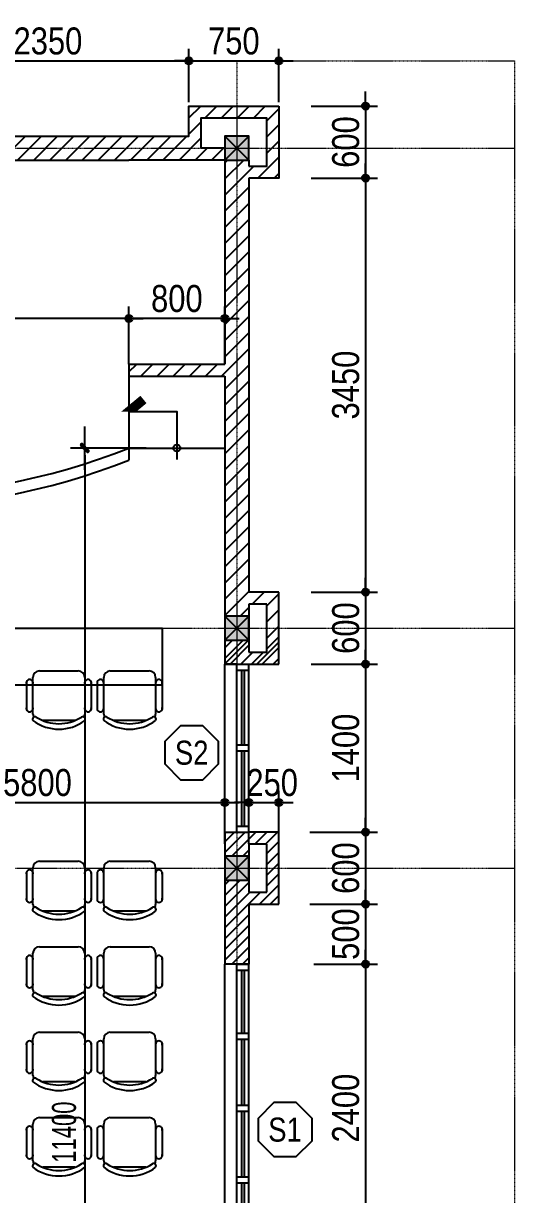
# Model space of a CAD drawing. Header units: millimetres. Extents: x 2916 to 42961, y 1553 to 20294.
# Drawn here: x 38865 to 42961, y 10535 to 20294 of the extents above; entities that cross this region are included whole.
import ezdxf
from ezdxf.enums import TextEntityAlignment as Align

# ---------------------------------------------------------------- set-up
doc = ezdxf.new("R2010")
doc.units = ezdxf.units.MM
doc.linetypes.add('ACAD_ISO10W100', pattern=[18, 12, -3, 0, -3])
for name, color, linetype in [('009', 251, 'Continuous'), ('DIM', 1, 'Continuous'), ('DOOR', 20, 'Continuous'), ('MEDIUM', 2, 'Continuous'), ('TAGS', 60, 'Continuous'), ('TUONG', 131, 'Continuous'), ('vat dung', 44, 'Continuous'), ('WALL', 4, 'Continuous')]:
    doc.layers.add(name, color=color, linetype=linetype)
doc.layers.add('NET-THAY', color=2, linetype='Continuous', lineweight=13)
doc.layers.add('TRUC', color=24, linetype='Continuous', lineweight=0)
doc.styles.add('HEL-CONDENSE', font='')
doc.styles.add('KICHTHUOC', font='', dxfattribs={"width": 0.8})
doc.styles.add('VNI-HELVE-CONDENSEN', font='')
doc.styles.get('HEL-CONDENSE').set_extended_font_data('VNI-Helve-Condense')
doc.styles.get('KICHTHUOC').set_extended_font_data('VNI-Helve-Condense')
doc.styles.get('VNI-HELVE-CONDENSEN').set_extended_font_data('VNI-Helve-Condense')
doc.dimstyles.new('1-100', dxfattribs={"dimtxt": 200, "dimasz": 60, "dimexe": 0, "dimexo": 0, "dimgap": 70, "dimtad": 1, "dimtoh": 1, "dimdec": 0, "dimzin": 9, "dimdsep": 46, "dimtxsty": 'KICHTHUOC', "dimblk": 'KTHUOC', "dimcen": 15, "dimdle": 150, "dimclrd": 256, "dimclre": 256, "dimclrt": 7, "dimadec": 0, "dimazin": 0, "dimtfac": 1, "dimtdec": 0, "dimtix": 1, "dimtmove": 2, "dimatfit": 3, "dimfxl": 1, "dimtolj": 1, "dimtzin": 1, "dimarcsym": 0})
doc.dimstyles.new('D100', dxfattribs={"dimtxt": 225, "dimasz": 1.2, "dimexe": 100, "dimexo": 0, "dimgap": 50, "dimtad": 1, "dimdec": 0, "dimzin": 13, "dimdsep": 46, "dimtxsty": 'HEL-CONDENSE', "dimblk": 'D50', "dimcen": 0, "dimclrd": 1, "dimclre": 1, "dimclrt": 7, "dimadec": 0, "dimazin": 0, "dimtfac": 1, "dimtdec": 0, "dimtmove": 0, "dimatfit": 3, "dimldrblk": 'D50', "dimfxl": 1, "dimtolj": 1, "dimtzin": 13, "dimarcsym": 0})

# ---------------------------------------------------------------- blocks, each defined once
blk = doc.blocks.new('A$C419169B2')
at = {"layer": 'vat dung'}
for p, q in [((-166.4, 1192.5), (157.6, 1192.5)), ((-275.2, 1100.2), (-275.2, 870.7)), ((-220.4, 832.5), (-220.4, 1138.5)), ((211.6, 1138.5), (211.6, 832.5)), ((265.6, 1100.2), (265.6, 870.7)), ((129.5, 778.5), (-138.4, 778.5))]:
    blk.add_line(p, q, dxfattribs=at)
for centre, radius, start, end in [((-166.4, 1138.5), 54, 90, 180), ((157.6, 1138.5), 54, 0, 90), ((-248.2, 1092.3), 28.1, 343.7398, 196.2602), ((238.6, 1092.3), 28.1, 343.7398, 196.2602), ((-248.2, 878.6), 28.1, 163.7398, 16.2602), ((238.6, 878.6), 28.1, 163.7398, 16.2602), ((-204.6, 790.3), 19.7, 57.97259, 216.69006), ((-166.4, 832.5), 54, 180, 207.58444), ((-4.4, 1105.6), 353.5, 237.57575, 302.42425), ((195.7, 790.3), 19.7, 323.30994, 122.02741), ((157.6, 832.5), 54, 332.41556, 0), ((-4.4, 1066.5), 360, 233.1301, 306.8699)]:
    blk.add_arc(centre, radius, start, end, dxfattribs=at)
blk = doc.blocks.new('A$C1CA434F2')
at = {"layer": 'DOOR'}
for p, q in [((-289.1, -309.3), (-289.1, -409.3)), ((-289.1, -309.3), (2110.9, -309.3)), ((-239.1, -309.3), (-239.1, -409.3)), ((885.9, -309.3), (885.9, -409.3)), ((935.9, -309.3), (935.9, -409.3)), ((1486.2, -309.3), (1486.2, -409.3)), ((1536.2, -309.3), (1536.2, -409.3)), ((2060.9, -309.3), (2060.9, -409.3)), ((2110.9, -309.3), (2110.9, -409.3)), ((-289.1, -409.3), (2110.9, -409.3))]:
    blk.add_line(p, q, dxfattribs=at)
at = {"layer": 'DOOR', "color": 251}
for p, q in [((285.2, -349.3), (-239.1, -349.3)), ((285.2, -369.3), (-239.1, -369.3)), ((885.9, -349.3), (335.2, -349.3)), ((885.9, -369.3), (335.2, -369.3)), ((1486.2, -349.3), (935.9, -349.3)), ((1486.2, -369.3), (935.9, -369.3)), ((2060.9, -349.3), (1536.2, -349.3)), ((2060.9, -369.3), (1536.2, -369.3))]:
    blk.add_line(p, q, dxfattribs=at)
at = {"layer": 'DOOR', "linetype": 'ByBlock', "lineweight": -2}
for p, q in [((285.2, -409.3), (285.2, -309.3)), ((335.2, -409.3), (335.2, -309.3))]:
    blk.add_line(p, q, dxfattribs=at)
blk = doc.blocks.new('A$C225A2996')
at = {"layer": 'WALL'}
blk.add_hatch(color=4, dxfattribs=at).paths.add_polyline_path([(531.4, 81.6), (731.4, 81.6), (731.4, 281.6), (531.4, 281.6)])
at = {"layer": 'WALL', "color": 4}
for p, q in [((531.4, 281.6), (731.4, 81.6)), ((531.4, 81.6), (731.4, 281.6))]:
    blk.add_line(p, q, dxfattribs=at)
blk.add_lwpolyline([(531.4, 81.6), (731.4, 81.6), (731.4, 281.6), (531.4, 281.6)], close=True, dxfattribs=at)
blk = doc.blocks.new('KH-CUADI')
at = {"layer": 'TAGS'}
blk.add_lwpolyline([(-124, 300), (-300, 124), (-300, -124), (-124, -300), (124, -300), (300, -124), (300, 124), (124, 300)], close=True, dxfattribs=at)
at = {"layer": 'TAGS', "style": 'VNI-HELVE-CONDENSEN'}
blk.add_attdef('D', text='', height=300, dxfattribs=at).set_placement((0, 0), align=Align.MIDDLE)
blk = doc.blocks.new('D50')
at = {"layer": 'DIM'}
blk.add_hatch(color=256, dxfattribs=at).paths.add_polyline_path([(25, 0, 1), (-25, 0, 1)])
blk.add_line((25, 0), (100, 0), dxfattribs=at)
blk.add_circle((0, 0), 25, dxfattribs=at)
blk = doc.blocks.new('*D222')
at = {"layer": 'DEFPOINTS', "color": 0, "transparency": 16777216}
for p in [(41265.5, 19605.5), (41265.5, 19005.5), (41718.1, 19005.5)]:
    blk.add_point(p, dxfattribs=at)
at = {"layer": 'DIM', "color": 1, "lineweight": -2, "transparency": 16777216}
for p, q in [((41265.5, 19605.5), (41818.1, 19605.5)), ((41718.1, 19604.3), (41718.1, 19006.7)), ((41265.5, 19005.5), (41818.1, 19005.5))]:
    blk.add_line(p, q, dxfattribs=at)
at = {"layer": 'DIM', "color": 1, "lineweight": -2, "transparency": 16777216, "xscale": 1.199999999999999, "yscale": 1.199999999999999, "zscale": 1.199999999999999}
for p, rotation in [((41718.1, 19605.5), 90), ((41718.1, 19005.5), 270)]:
    blk.add_blockref('D50', p, dxfattribs=dict(at, rotation=rotation))
at = {"layer": 'DIM', "color": 7, "transparency": 16777216, "insert": (41553.2, 19305.5), "char_height": 225, "attachment_point": 5, "rotation": 90, "style": 'HEL-CONDENSE'}
blk.add_mtext('\\A1;600', dxfattribs=at)
blk = doc.blocks.new('*D223')
at = {"layer": 'DEFPOINTS', "color": 0, "transparency": 16777216}
for p in [(41265.5, 19005.5), (41265.5, 15555.5), (41718.1, 15555.5)]:
    blk.add_point(p, dxfattribs=at)
at = {"layer": 'DIM', "color": 1, "lineweight": -2, "transparency": 16777216}
for p, q in [((41265.5, 19005.5), (41818.1, 19005.5)), ((41718.1, 19004.3), (41718.1, 15556.7)), ((41265.5, 15555.5), (41818.1, 15555.5))]:
    blk.add_line(p, q, dxfattribs=at)
at = {"layer": 'DIM', "color": 1, "lineweight": -2, "transparency": 16777216, "xscale": 1.199999999999999, "yscale": 1.199999999999999, "zscale": 1.199999999999999}
for p, rotation in [((41718.1, 19005.5), 90), ((41718.1, 15555.5), 270)]:
    blk.add_blockref('D50', p, dxfattribs=dict(at, rotation=rotation))
at = {"layer": 'DIM', "color": 7, "transparency": 16777216, "insert": (41553.2, 17280.5), "char_height": 225, "attachment_point": 5, "rotation": 90, "style": 'HEL-CONDENSE'}
blk.add_mtext('\\A1;3450', dxfattribs=at)
blk = doc.blocks.new('*D224')
at = {"layer": 'DEFPOINTS', "color": 0, "transparency": 16777216}
for p in [(41265.5, 15555.5), (41265.5, 14955.5), (41718.1, 14955.5)]:
    blk.add_point(p, dxfattribs=at)
at = {"layer": 'DIM', "color": 1, "lineweight": -2, "transparency": 16777216}
for p, q in [((41265.5, 15555.5), (41818.1, 15555.5)), ((41718.1, 15554.3), (41718.1, 14956.7)), ((41265.5, 14955.5), (41818.1, 14955.5))]:
    blk.add_line(p, q, dxfattribs=at)
at = {"layer": 'DIM', "color": 1, "lineweight": -2, "transparency": 16777216, "xscale": 1.199999999999999, "yscale": 1.199999999999999, "zscale": 1.199999999999999}
for p, rotation in [((41718.1, 15555.5), 90), ((41718.1, 14955.5), 270)]:
    blk.add_blockref('D50', p, dxfattribs=dict(at, rotation=rotation))
at = {"layer": 'DIM', "color": 7, "transparency": 16777216, "insert": (41553.2, 15255.5), "char_height": 225, "attachment_point": 5, "rotation": 90, "style": 'HEL-CONDENSE'}
blk.add_mtext('\\A1;600', dxfattribs=at)
blk = doc.blocks.new('*D225')
at = {"layer": 'DEFPOINTS', "color": 0, "transparency": 16777216}
for p in [(41265.5, 14955.5), (41253.3, 13555.5), (41718.1, 13555.5)]:
    blk.add_point(p, dxfattribs=at)
at = {"layer": 'DIM', "color": 1, "lineweight": -2, "transparency": 16777216}
for p, q in [((41265.5, 14955.5), (41818.1, 14955.5)), ((41718.1, 14954.3), (41718.1, 13556.7)), ((41253.3, 13555.5), (41818.1, 13555.5))]:
    blk.add_line(p, q, dxfattribs=at)
at = {"layer": 'DIM', "color": 1, "lineweight": -2, "transparency": 16777216, "xscale": 1.199999999999999, "yscale": 1.199999999999999, "zscale": 1.199999999999999}
for p, rotation in [((41718.1, 14955.5), 90), ((41718.1, 13555.5), 270)]:
    blk.add_blockref('D50', p, dxfattribs=dict(at, rotation=rotation))
at = {"layer": 'DIM', "color": 7, "transparency": 16777216, "insert": (41553.2, 14255.5), "char_height": 225, "attachment_point": 5, "rotation": 90, "style": 'HEL-CONDENSE'}
blk.add_mtext('\\A1;1400', dxfattribs=at)
blk = doc.blocks.new('*D226')
at = {"layer": 'DEFPOINTS', "color": 0, "transparency": 16777216}
for p in [(41253.3, 13555.5), (41253.3, 12955.5), (41718.1, 12955.5)]:
    blk.add_point(p, dxfattribs=at)
at = {"layer": 'DIM', "color": 1, "lineweight": -2, "transparency": 16777216}
for p, q in [((41253.3, 13555.5), (41818.1, 13555.5)), ((41718.1, 13554.3), (41718.1, 12956.7)), ((41253.3, 12955.5), (41818.1, 12955.5))]:
    blk.add_line(p, q, dxfattribs=at)
at = {"layer": 'DIM', "color": 1, "lineweight": -2, "transparency": 16777216, "xscale": 1.199999999999999, "yscale": 1.199999999999999, "zscale": 1.199999999999999}
for p, rotation in [((41718.1, 13555.5), 90), ((41718.1, 12955.5), 270)]:
    blk.add_blockref('D50', p, dxfattribs=dict(at, rotation=rotation))
at = {"layer": 'DIM', "color": 7, "transparency": 16777216, "insert": (41553.2, 13255.5), "char_height": 225, "attachment_point": 5, "rotation": 90, "style": 'HEL-CONDENSE'}
blk.add_mtext('\\A1;600', dxfattribs=at)
blk = doc.blocks.new('*D227')
at = {"layer": 'DEFPOINTS', "color": 0, "transparency": 16777216}
for p in [(41253.3, 12955.5), (41286.9, 12455.5), (41718.1, 12455.5)]:
    blk.add_point(p, dxfattribs=at)
at = {"layer": 'DIM', "color": 1, "lineweight": -2, "transparency": 16777216}
for p, q in [((41253.3, 12955.5), (41818.1, 12955.5)), ((41718.1, 12954.3), (41718.1, 12456.7)), ((41286.9, 12455.5), (41818.1, 12455.5))]:
    blk.add_line(p, q, dxfattribs=at)
at = {"layer": 'DIM', "color": 1, "lineweight": -2, "transparency": 16777216, "xscale": 1.199999999999999, "yscale": 1.199999999999999, "zscale": 1.199999999999999}
for p, rotation in [((41718.1, 12955.5), 90), ((41718.1, 12455.5), 270)]:
    blk.add_blockref('D50', p, dxfattribs=dict(at, rotation=rotation))
at = {"layer": 'DIM', "color": 7, "transparency": 16777216, "insert": (41553.2, 12705.5), "char_height": 225, "attachment_point": 5, "rotation": 90, "style": 'HEL-CONDENSE'}
blk.add_mtext('\\A1;500', dxfattribs=at)
blk = doc.blocks.new('*D228')
at = {"layer": 'DEFPOINTS', "color": 0, "transparency": 16777216}
for p in [(41286.9, 12455.5), (41286.9, 10055.5), (41718.1, 10055.5)]:
    blk.add_point(p, dxfattribs=at)
at = {"layer": 'DIM', "color": 1, "lineweight": -2, "transparency": 16777216}
for p, q in [((41286.9, 12455.5), (41818.1, 12455.5)), ((41718.1, 12454.3), (41718.1, 10056.7)), ((41286.9, 10055.5), (41818.1, 10055.5))]:
    blk.add_line(p, q, dxfattribs=at)
at = {"layer": 'DIM', "color": 1, "lineweight": -2, "transparency": 16777216, "xscale": 1.199999999999999, "yscale": 1.199999999999999, "zscale": 1.199999999999999}
for p, rotation in [((41718.1, 12455.5), 90), ((41718.1, 10055.5), 270)]:
    blk.add_blockref('D50', p, dxfattribs=dict(at, rotation=rotation))
at = {"layer": 'DIM', "color": 7, "transparency": 16777216, "insert": (41553.2, 11255.5), "char_height": 225, "attachment_point": 5, "rotation": 90, "style": 'HEL-CONDENSE'}
blk.add_mtext('\\A1;2400', dxfattribs=at)
blk = doc.blocks.new('*D325')
at = {"layer": 'DEFPOINTS', "color": 0, "transparency": 16777216}
for p in [(40544.4, 13802.2), (34744.4, 13485.1), (40544.4, 13456.6)]:
    blk.add_point(p, dxfattribs=at)
at = {"layer": 'DIM', "color": 1, "lineweight": -2, "transparency": 16777216}
for p, q in [((34744.4, 13485.1), (34744.4, 13902.2)), ((40544.4, 13456.6), (40544.4, 13902.2)), ((34745.6, 13802.2), (40543.2, 13802.2))]:
    blk.add_line(p, q, dxfattribs=at)
at = {"layer": 'DIM', "color": 1, "lineweight": -2, "transparency": 16777216, "xscale": 1.199999999999999, "yscale": 1.199999999999999, "zscale": 1.199999999999999, "rotation": 180}
blk.add_blockref('D50', (34744.4, 13802.2), dxfattribs=at)
at = {"layer": 'DIM', "color": 1, "lineweight": -2, "transparency": 16777216, "xscale": 1.199999999999999, "yscale": 1.199999999999999, "zscale": 1.199999999999999}
blk.add_blockref('D50', (40544.4, 13802.2), dxfattribs=at)
at = {"layer": 'DIM', "color": 7, "transparency": 16777216, "insert": (38981.9, 13967.1), "char_height": 225, "attachment_point": 5, "style": 'HEL-CONDENSE'}
blk.add_mtext('\\A1;5800', dxfattribs=at)
blk = doc.blocks.new('*D326')
at = {"layer": 'DEFPOINTS', "color": 0, "transparency": 16777216}
for p in [(40994.4, 13802.2), (40744.4, 13456.6), (40994.4, 13456.6)]:
    blk.add_point(p, dxfattribs=at)
at = {"layer": 'DIM', "color": 1, "lineweight": -2, "transparency": 16777216}
for p, q in [((40744.4, 13456.6), (40744.4, 13902.2)), ((40994.4, 13456.6), (40994.4, 13902.2)), ((40745.6, 13802.2), (40993.2, 13802.2))]:
    blk.add_line(p, q, dxfattribs=at)
at = {"layer": 'DIM', "color": 1, "lineweight": -2, "transparency": 16777216, "xscale": 1.199999999999999, "yscale": 1.199999999999999, "zscale": 1.199999999999999, "rotation": 180}
blk.add_blockref('D50', (40744.4, 13802.2), dxfattribs=at)
at = {"layer": 'DIM', "color": 1, "lineweight": -2, "transparency": 16777216, "xscale": 1.199999999999999, "yscale": 1.199999999999999, "zscale": 1.199999999999999}
blk.add_blockref('D50', (40994.4, 13802.2), dxfattribs=at)
at = {"layer": 'DIM', "color": 7, "transparency": 16777216, "insert": (40939.1, 13967.1), "char_height": 225, "attachment_point": 5, "style": 'HEL-CONDENSE'}
blk.add_mtext('\\A1;250', dxfattribs=at)
blk = doc.blocks.new('*D250')
at = {"layer": 'DEFPOINTS', "color": 0, "transparency": 16777216}
for p in [(40244.4, 19981.3), (37894.4, 19622.8), (40244.4, 19637.2)]:
    blk.add_point(p, dxfattribs=at)
at = {"layer": 'DIM', "color": 1, "lineweight": -2, "transparency": 16777216}
for p, q in [((37894.4, 19622.8), (37894.4, 20081.3)), ((40244.4, 19637.2), (40244.4, 20081.3)), ((37895.6, 19981.3), (40243.2, 19981.3))]:
    blk.add_line(p, q, dxfattribs=at)
at = {"layer": 'DIM', "color": 1, "lineweight": -2, "transparency": 16777216, "xscale": 1.199999999999999, "yscale": 1.199999999999999, "zscale": 1.199999999999999, "rotation": 180}
blk.add_blockref('D50', (37894.4, 19981.3), dxfattribs=at)
at = {"layer": 'DIM', "color": 1, "lineweight": -2, "transparency": 16777216, "xscale": 1.199999999999999, "yscale": 1.199999999999999, "zscale": 1.199999999999999}
blk.add_blockref('D50', (40244.4, 19981.3), dxfattribs=at)
at = {"layer": 'DIM', "color": 7, "transparency": 16777216, "insert": (39069.4, 20146.2), "char_height": 225, "attachment_point": 5, "style": 'HEL-CONDENSE'}
blk.add_mtext('\\A1;2350', dxfattribs=at)
blk = doc.blocks.new('*D251')
at = {"layer": 'DEFPOINTS', "color": 0, "transparency": 16777216}
for p in [(40994.4, 19981.3), (40244.4, 19637.2), (40994.4, 19637.2)]:
    blk.add_point(p, dxfattribs=at)
at = {"layer": 'DIM', "color": 1, "lineweight": -2, "transparency": 16777216}
for p, q in [((40244.4, 19637.2), (40244.4, 20081.3)), ((40994.4, 19637.2), (40994.4, 20081.3)), ((40245.6, 19981.3), (40993.2, 19981.3))]:
    blk.add_line(p, q, dxfattribs=at)
at = {"layer": 'DIM', "color": 1, "lineweight": -2, "transparency": 16777216, "xscale": 1.199999999999999, "yscale": 1.199999999999999, "zscale": 1.199999999999999, "rotation": 180}
blk.add_blockref('D50', (40244.4, 19981.3), dxfattribs=at)
at = {"layer": 'DIM', "color": 1, "lineweight": -2, "transparency": 16777216, "xscale": 1.199999999999999, "yscale": 1.199999999999999, "zscale": 1.199999999999999}
blk.add_blockref('D50', (40994.4, 19981.3), dxfattribs=at)
at = {"layer": 'DIM', "color": 7, "transparency": 16777216, "insert": (40619.4, 20146.2), "char_height": 225, "attachment_point": 5, "style": 'HEL-CONDENSE'}
blk.add_mtext('\\A1;750', dxfattribs=at)
blk = doc.blocks.new('*D264')
at = {"layer": 'DEFPOINTS', "color": 0, "transparency": 16777216}
for p in [(39744.4, 17835.3), (39744.4, 17455.5), (40544.4, 17455.5)]:
    blk.add_point(p, dxfattribs=at)
at = {"layer": 'DIM', "color": 1, "lineweight": -2, "transparency": 16777216}
for p, q in [((39744.4, 17455.5), (39744.4, 17935.3)), ((40544.4, 17455.5), (40544.4, 17935.3)), ((40543.2, 17835.3), (39745.6, 17835.3))]:
    blk.add_line(p, q, dxfattribs=at)
at = {"layer": 'DIM', "color": 1, "lineweight": -2, "transparency": 16777216, "xscale": 1.199999999999999, "yscale": 1.199999999999999, "zscale": 1.199999999999999, "rotation": 180}
blk.add_blockref('D50', (39744.4, 17835.3), dxfattribs=at)
at = {"layer": 'DIM', "color": 1, "lineweight": -2, "transparency": 16777216, "xscale": 1.199999999999999, "yscale": 1.199999999999999, "zscale": 1.199999999999999}
blk.add_blockref('D50', (40544.4, 17835.3), dxfattribs=at)
at = {"layer": 'DIM', "color": 7, "transparency": 16777216, "insert": (40144.4, 18000.2), "char_height": 225, "attachment_point": 5, "style": 'HEL-CONDENSE'}
blk.add_mtext('\\A1;800', dxfattribs=at)
blk = doc.blocks.new('*D265')
at = {"layer": 'DEFPOINTS', "color": 0, "transparency": 16777216}
for p in [(35544.4, 17835.3), (35544.4, 17455.5), (39744.4, 17455.5)]:
    blk.add_point(p, dxfattribs=at)
at = {"layer": 'DIM', "color": 1, "lineweight": -2, "transparency": 16777216}
for p, q in [((35544.4, 17455.5), (35544.4, 17935.3)), ((39744.4, 17455.5), (39744.4, 17935.3)), ((39743.2, 17835.3), (35545.6, 17835.3))]:
    blk.add_line(p, q, dxfattribs=at)
at = {"layer": 'DIM', "color": 1, "lineweight": -2, "transparency": 16777216, "xscale": 1.199999999999999, "yscale": 1.199999999999999, "zscale": 1.199999999999999, "rotation": 180}
blk.add_blockref('D50', (35544.4, 17835.3), dxfattribs=at)
at = {"layer": 'DIM', "color": 1, "lineweight": -2, "transparency": 16777216, "xscale": 1.199999999999999, "yscale": 1.199999999999999, "zscale": 1.199999999999999}
blk.add_blockref('D50', (39744.4, 17835.3), dxfattribs=at)
at = {"layer": 'DIM', "color": 7, "transparency": 16777216, "insert": (37644.4, 18000.2), "char_height": 225, "attachment_point": 5, "style": 'HEL-CONDENSE'}
blk.add_mtext('\\A1;4200', dxfattribs=at)
blk = doc.blocks.new('KTHUOC')
at = {"ltscale": 50}
h = blk.add_hatch(color=256, dxfattribs=at)
edge = h.paths.add_edge_path()
edge.add_line((0.28, 0.53), (-0.53, -0.28))
edge.add_arc((-0.41, -0.41), 0.175, 135, 225)
edge.add_arc((-0.41, -0.41), 0.175, 225, 315)
edge.add_line((-0.28, -0.53), (0.53, 0.28))
edge.add_arc((0.41, 0.41), 0.175, 315, 405)
edge.add_arc((0.41, 0.41), 0.175, 45, 135)
for p, q in [((0, -2), (0, 2)), ((-3, 0), (3, 0))]:
    blk.add_line(p, q)
blk.add_lwpolyline([(0.28, 0.53), (-0.53, -0.28, 0.414214), (-0.53, -0.53), (-0.53, -0.53, 0.414214), (-0.28, -0.53), (0.53, 0.28, 0.414214), (0.53, 0.53), (0.53, 0.53, 0.414214)], format="xyb", close=True)
blk = doc.blocks.new('*D275')
at = {"layer": '009', "lineweight": -2, "transparency": 16777216}
for p, q in [((39887.7, 16755.5), (39376.5, 16755.5)), ((39376.5, 16695.5), (39376.5, 5415.5)), ((39887.7, 5355.5), (39376.5, 5355.5))]:
    blk.add_line(p, q, dxfattribs=at)
at = {"layer": 'DEFPOINTS', "color": 0, "transparency": 16777216}
for p in [(39887.7, 16755.5), (39376.5, 5355.5), (39887.7, 5355.5)]:
    blk.add_point(p, dxfattribs=at)
at = {"layer": '009', "lineweight": -2, "transparency": 16777216, "xscale": 60, "yscale": 60, "zscale": 60}
for p, rotation in [((39376.5, 16755.5), 90), ((39376.5, 5355.5), 270)]:
    blk.add_blockref('KTHUOC', p, dxfattribs=dict(at, rotation=rotation))
at = {"layer": '009', "color": 7, "transparency": 16777216, "insert": (39204.4, 11055.5), "char_height": 200, "attachment_point": 5, "rotation": 90, "style": 'KICHTHUOC'}
blk.add_mtext('\\A1;11400', dxfattribs=at)

msp = doc.modelspace()

# ---------------------------------------------------------------- hatches: boundary and pattern name
at = {"layer": '009'}
h = msp.add_hatch(dxfattribs=at)
h.set_pattern_fill('ANSI31', color=256, scale=30, style=0)
h.set_pattern_definition([(45, (-1295360.8, -325890.68), (-67.351921, 67.351921), [])])
h.paths.add_polyline_path([(40344.4, 19505.5), (40894.4, 19505.5), (40894.4, 19105.5), (40744.4, 19105.5), (40744.4, 19155.5), (40544.4, 19155.5), (40544.4, 17455.5), (39744.4, 17455.5), (39744.4, 17355.5), (40544.4, 17355.5), (40544.4, 15355.5), (40744.4, 15355.5), (40744.4, 15455.5), (40894.4, 15455.5), (40894.4, 15055.5), (40744.4, 15055.5), (40744.4, 15155.5), (40544.4, 15155.5), (40544.4, 14955.5), (40644.4, 14955.5), (40744.4, 14955.5), (40994.4, 14955.5), (40994.4, 15555.5), (40744.4, 15555.5), (40744.4, 19005.5), (40994.4, 19005.5), (40994.4, 19605.5), (40444.4, 19605.5), (40244.4, 19605.5), (40244.4, 19355.5), (39744.4, 19355.5), (37894.4, 19355.5), (37894.4, 19555.5), (37294.4, 19555.5), (37294.4, 19355.5), (35344.4, 19355.5), (34944.4, 19355.5), (34944.4, 19555.5), (34344.4, 19555.5), (34344.4, 19355.5), (33844.4, 19355.5), (33844.4, 19155.5), (34544.4, 19155.5), (34544.4, 19355.5), (34444.4, 19355.5), (34444.4, 19455.5), (34844.4, 19455.5), (34844.4, 19355.5), (34744.4, 19355.5), (34744.4, 19155.5), (35344.4, 19155.5), (39744.4, 19155.5), (40544.4, 19155.5), (40544.4, 19255.5), (40344.4, 19255.5)])
h.paths.add_polyline_path([(37394.4, 19355.5), (37394.4, 19455.5), (37794.4, 19455.5), (37794.4, 19355.5)], flags=16)
h.paths.add_polyline_path([(34744.4, 17355.5), (35544.4, 17355.5), (35544.4, 17455.5), (34744.4, 17455.5), (34744.4, 19155.5), (34644.4, 19155.5), (34644.4, 19055.5), (34644.4, 15355.5), (34744.4, 15355.5)], flags=16)
h.paths.add_polyline_path([(31744.4, 13155.5), (31644.4, 13155.5), (31644.4, 9355.5), (31744.4, 9355.5)])
h.paths.add_polyline_path([(34744.4, 9155.5), (34544.4, 9155.5), (34544.4, 8455.5), (34744.4, 8455.5)])
h.paths.add_polyline_path([(34544.4, 9355.5), (33844.4, 9355.5), (33844.4, 9155.5), (34544.4, 9155.5)])
h.paths.add_polyline_path([(32444.4, 9355.5), (31744.4, 9355.5), (31744.4, 9155.5), (31844.4, 9155.5), (31844.4, 9055.5), (31444.4, 9055.5), (31444.4, 9155.5), (31544.4, 9155.5), (31544.4, 9355.5), (30844.4, 9355.5), (30844.4, 9155.5), (31344.4, 9155.5), (31344.4, 8955.5), (31944.4, 8955.5), (31944.4, 9155.5), (32444.4, 9155.5)])
h.paths.add_polyline_path([(30850.4, 8985.6), (30850.4, 9525.3), (31192.7, 9525.3), (31192.7, 8985.6)], flags=9)
h.paths.add_polyline_path([(34644.4, 10648.9), (34744.4, 10648.9), (34744.4, 13155.5), (34644.4, 13155.5)])
h.paths.add_polyline_path([(34744.4, 9448.9), (34644.4, 9448.9), (34644.4, 9355.5), (34744.4, 9355.5)])
h = msp.add_hatch(dxfattribs=at)
h.set_pattern_fill('ANSI31', color=256, scale=20, style=0)
h.set_pattern_definition([(45, (-1295360.804, -325890.68), (-44.9012806, 44.9012806), [])])
h.paths.add_polyline_path([(40644.4, 13155.5), (40544.4, 13155.5), (40544.4, 12455.5), (40644.4, 12455.5)])
h.paths.add_polyline_path([(40744.4, 12955.5), (40994.4, 12955.5), (40994.4, 13255.5), (40894.4, 13255.5), (40894.4, 13055.5), (40744.4, 13055.5), (40744.4, 13155.5), (40644.4, 13155.5), (40644.4, 12455.5), (40744.4, 12455.5)])
h.paths.add_polyline_path([(40994.4, 13555.5), (40744.4, 13555.5), (40644.4, 13555.5), (40644.4, 13355.5), (40744.4, 13355.5), (40744.4, 13455.5), (40894.4, 13455.5), (40894.4, 13255.5), (40994.4, 13255.5)])
h.paths.add_polyline_path([(40644.4, 13555.5), (40544.4, 13555.5), (40544.4, 13355.5), (40644.4, 13355.5)])
h.paths.add_polyline_path([(40644.4, 15155.5), (40544.4, 15155.5), (40544.4, 14955.5), (40644.4, 14955.5)])
h.paths.add_polyline_path([(40994.4, 15255.5), (40894.4, 15255.5), (40894.4, 15055.5), (40744.4, 15055.5), (40744.4, 15155.5), (40644.4, 15155.5), (40644.4, 14955.5), (40744.4, 14955.5), (40994.4, 14955.5)])
h.paths.add_polyline_path([(41382, 16933.5), (41382, 17627.4), (41724.3, 17627.4), (41724.3, 16933.5)], flags=9)
h.paths.add_polyline_path([(41382, 14985.6), (41382, 15525.3), (41724.3, 15525.3), (41724.3, 14985.6)], flags=9)

# ---------------------------------------------------------------- linework, layer by layer
msp.add_lwpolyline([(40544.4, 13555.5), (40644.4, 13555.5), (40644.4, 14955.5), (40544.4, 14955.5)], dxfattribs=at)
at = {"layer": 'DIM'}
msp.add_lwpolyline([(40144.4, 17060, 0, 0, 0), (39744.4, 17060, 80, 80, 0), (39865.9, 17160.1, 0, 0, 0)], format="xyseb", dxfattribs=at)
msp.add_lwpolyline([(39744.4, 17060), (40144.4, 17060), (40144.4, 16659.7)], dxfattribs=at)
msp.add_circle((40144.4, 16755.5), 29, dxfattribs=at)
at = {"layer": 'DOOR'}
for p, q in [((40644.4, 14955.5), (40744.4, 14955.5)), ((40644.4, 13555.5), (40644.4, 14955.5)), ((40744.4, 13555.5), (40744.4, 14955.5)), ((40644.4, 14905.5), (40744.4, 14905.5)), ((40644.4, 13605.5), (40744.4, 13605.5)), ((40644.4, 13555.5), (40744.4, 13555.5))]:
    msp.add_line(p, q, dxfattribs=at)
at = {"layer": 'DOOR', "color": 251}
for p, q in [((40684.4, 14905.5), (40684.4, 14280.5)), ((40704.4, 14905.5), (40704.4, 14280.5)), ((40684.4, 14230.5), (40684.4, 13605.5)), ((40704.4, 14230.5), (40704.4, 13605.5))]:
    msp.add_line(p, q, dxfattribs=at)
at = {"layer": 'DOOR', "linetype": 'ByBlock', "lineweight": -2}
for p, q in [((40744.4, 14280.5), (40644.4, 14280.5)), ((40744.4, 14230.5), (40644.4, 14230.5))]:
    msp.add_line(p, q, dxfattribs=at)
at = {"layer": 'MEDIUM'}
for p, q in [((40544.4, 13555.5), (40544.4, 14955.5)), ((40544.4, 10055.5), (40544.4, 12455.5))]:
    msp.add_line(p, q, dxfattribs=at)
at = {"layer": 'NET-THAY', "linetype": 'ByBlock', "lineweight": -2}
for p, q in [((39744.4, 17355.5), (39744.4, 16655.5)), ((39744.4, 16755.5), (40544.4, 16755.5))]:
    msp.add_line(p, q, dxfattribs=at)
for centre, radius, start, end in [((37644.4, 22071.8), 5716.1, 248.44554, 291.55446), ((37644.4, 21971.3), 5715.6, 248.44371, 291.55629)]:
    msp.add_arc(centre, radius, start, end, dxfattribs=at)
at = {"layer": 'TRUC', "linetype": 'ACAD_ISO10W100', "ltscale": 0.2}
msp.add_lwpolyline([(5190.4, 19981.3), (42960.7, 19981.3), (42960.7, 3555.5), (5190.4, 3555.5)], close=True, dxfattribs=at)
for points in [[(40644.4, 19981.3), (40644.4, 3555.5)], [(5190.4, 19255.5), (42960.7, 19255.5)], [(5190.4, 15255.5), (42960.7, 15255.5)], [(5190.4, 13255.5), (42960.7, 13255.5)]]:
    msp.add_lwpolyline(points, dxfattribs=at)
at = {"layer": 'TUONG'}
for p, q in [((40444.4, 19605.5), (40994.4, 19605.5)), ((40744.4, 19005.5), (40744.4, 15555.5)), ((40544.4, 15555.5), (40544.4, 14955.5)), ((40994.4, 15555.5), (40744.4, 15555.5)), ((40994.4, 14955.5), (40994.4, 15555.5)), ((40744.4, 15455.5), (40744.4, 15055.5)), ((40894.4, 15455.5), (40744.4, 15455.5)), ((40894.4, 15055.5), (40894.4, 15455.5)), ((40744.4, 15055.5), (40894.4, 15055.5)), ((40744.4, 14955.5), (40744.4, 14955.5)), ((40744.4, 14955.5), (40994.4, 14955.5)), ((40994.4, 13555.5), (40744.4, 13555.5)), ((40994.4, 12955.5), (40994.4, 13555.5)), ((40894.4, 13455.5), (40744.4, 13455.5)), ((40894.4, 13055.5), (40894.4, 13455.5)), ((40744.4, 13055.5), (40894.4, 13055.5)), ((40744.4, 12955.5), (40994.4, 12955.5)), ((40744.4, 12455.5), (40544.4, 12455.5))]:
    msp.add_line(p, q, dxfattribs=at)
at = {"layer": 'TUONG', "linetype": 'Continuous'}
msp.add_line((40744.4, 19155.5), (40744.4, 19105.5), dxfattribs=at)
at = {"layer": 'TUONG', "color": 4}
for p, q in [((39744.4, 17455.5), (40544.4, 17455.5)), ((39744.4, 17455.5), (39744.4, 17355.5)), ((39744.4, 17355.5), (40544.4, 17355.5))]:
    msp.add_line(p, q, dxfattribs=at)
at = {"layer": 'TUONG'}
for points in [[(39744.4, 19355.5), (40244.4, 19355.5), (40244.4, 19605.5), (40444.4, 19605.5)], [(37894.4, 19355.5), (39744.4, 19355.5)], [(35344.4, 19155.5), (39744.4, 19155.5)], [(40544.4, 19155.5), (40544.4, 17455.5)], [(40544.4, 17355.5), (40544.4, 14955.5)], [(40544.4, 13555.5), (40544.4, 12455.5)], [(40744.4, 13555.5), (40744.4, 13555.5)], [(40744.4, 13455.5), (40744.4, 13055.5)], [(40744.4, 12955.5), (40744.4, 12455.5)]]:
    msp.add_lwpolyline(points, dxfattribs=at)
at = {"layer": 'TUONG', "color": 4}
for points in [[(40994.4, 19605.5), (40994.4, 19005.5), (40744.4, 19005.5)], [(40744.4, 19105.5), (40894.4, 19105.5), (40894.4, 19505.5), (40344.4, 19505.5), (40344.4, 19255.5)], [(40544.4, 19255.5), (40344.4, 19255.5)], [(40544.4, 19155.5), (39744.4, 19155.5)]]:
    msp.add_lwpolyline(points, dxfattribs=at)
at = {"layer": 'vat dung', "color": 4}
for p, q in [((40544.4, 14955.5), (40744.4, 14955.5)), ((40544.4, 13555.5), (40744.4, 13555.5))]:
    msp.add_line(p, q, dxfattribs=at)
at = {"layer": 'vat dung'}
msp.add_lwpolyline([(35371.3, 15255.5), (40021.3, 15255.5), (40021.3, 14781.1), (35371.3, 14781.1)], close=True, dxfattribs=at)

# ---------------------------------------------------------------- block references
at = {"layer": 'DOOR', "rotation": 90}
msp.add_blockref('A$C1CA434F2', (40335.1, 10344.6), dxfattribs=at)
at = {"layer": 'TAGS', "linetype": 'Continuous'}
ref = msp.add_blockref('KH-CUADI', (40268, 14217.3), dxfattribs=dict(at, xscale=0.75, yscale=0.75, zscale=0.75, rotation=180))
ref.add_attrib('D', 'S2', dxfattribs={"color": 7, "height": 200, "style": 'VNI-HELVE-CONDENSEN'}).set_placement((40268, 14217.3), align=Align.MIDDLE)
ref = msp.add_blockref('KH-CUADI', (41046.4, 11076.6), dxfattribs=dict(at, xscale=0.75, yscale=0.75, zscale=0.75, rotation=180))
ref.add_attrib('D', 'S1', dxfattribs={"color": 7, "height": 200, "style": 'VNI-HELVE-CONDENSEN'}).set_placement((41046.4, 11076.6), align=Align.MIDDLE)
at = {"layer": 'TUONG', "color": 4}
for p in [(40013, 19073.9), (40013, 15073.9), (40013, 13073.9)]:
    msp.add_blockref('A$C225A2996', p, dxfattribs=at)
at = {"layer": 'vat dung', "linetype": 'ByBlock', "lineweight": -2}
for p in [(39165, 13706.6), (39755.7, 13706.6), (39165, 12119.5), (39755.7, 12119.5), (39165, 11407.6), (39755.7, 11407.6), (39165, 10695.7), (39755.7, 10695.7), (39165, 9983.8), (39755.7, 9983.8)]:
    msp.add_blockref('A$C419169B2', p, dxfattribs=at)

# ---------------------------------------------------------------- dimensions: what is measured, and where the dimension line sits
at = {"layer": '009'}
dim = msp.add_linear_dim(base=(39376.5, 5355.5), p1=(39887.7, 16755.5), p2=(39887.7, 5355.5), angle=90, dimstyle='1-100', dxfattribs=at)
dim.commit()
dim.dimension.update_dxf_attribs({"geometry": '*D275', "text_midpoint": (39204.4, 11055.5)})
at = {"layer": 'DIM'}
for base, p1, p2, picture, middle in [((40244.4, 19981.3), (37894.4, 19622.8), (40244.4, 19637.2), '*D250', (39069.4, 19981.3)), ((40544.4, 13802.2), (34744.4, 13485.1), (40544.4, 13456.6), '*D325', (38981.9, 13802.2)), ((40994.4, 13802.2), (40744.4, 13456.6), (40994.4, 13456.6), '*D326', (40939.1, 13802.2))]:
    dim = msp.add_linear_dim(base=base, p1=p1, p2=p2, dimstyle='D100', override={"dimtmove": 1}, dxfattribs=at)
    dim.commit()
    dim.dimension.update_dxf_attribs({"geometry": picture, "text_midpoint": middle, "dimtype": 160})
dim = msp.add_linear_dim(base=(40994.4, 19981.3), p1=(40244.4, 19637.2), p2=(40994.4, 19637.2), dimstyle='D100', override={"dimtmove": 1}, dxfattribs=at)
dim.commit()
dim.dimension.update_dxf_attribs({"geometry": '*D251', "text_midpoint": (40619.4, 20146.2)})
dim = msp.add_linear_dim(base=(41718.1, 19005.5), p1=(41265.5, 19605.5), p2=(41265.5, 19005.5), angle=90, dimstyle='D100', dxfattribs=at)
dim.commit()
dim.dimension.update_dxf_attribs({"geometry": '*D222', "text_midpoint": (41553.2, 19305.5)})
for base, p1, p2, picture, middle in [((41718.1, 15555.5), (41265.5, 19005.5), (41265.5, 15555.5), '*D223', (41553.2, 17280.5)), ((41718.1, 14955.5), (41265.5, 15555.5), (41265.5, 14955.5), '*D224', (41553.2, 15255.5)), ((41718.1, 13555.5), (41265.5, 14955.5), (41253.3, 13555.5), '*D225', (41553.2, 14255.5)), ((41718.1, 12955.5), (41253.3, 13555.5), (41253.3, 12955.5), '*D226', (41553.2, 13255.5)), ((41718.1, 10055.5), (41286.9, 12455.5), (41286.9, 10055.5), '*D228', (41553.2, 11255.5))]:
    dim = msp.add_linear_dim(base=base, p1=p1, p2=p2, angle=90, dimstyle='D100', override={"dimtmove": 1}, dxfattribs=at)
    dim.commit()
    dim.dimension.update_dxf_attribs({"geometry": picture, "text_midpoint": middle})
for base, p1, p2, picture, middle in [((35544.4, 17835.3), (39744.4, 17455.5), (35544.4, 17455.5), '*D265', (37644.4, 18000.2)), ((39744.4, 17835.3), (40544.4, 17455.5), (39744.4, 17455.5), '*D264', (40144.4, 18000.2))]:
    dim = msp.add_linear_dim(base=base, p1=p1, p2=p2, dimstyle='D100', dxfattribs=at)
    dim.commit()
    dim.dimension.update_dxf_attribs({"geometry": picture, "text_midpoint": middle})
dim = msp.add_linear_dim(base=(41718.1, 12455.5), p1=(41253.3, 12955.5), p2=(41286.9, 12455.5), angle=90, dimstyle='D100', override={"dimtmove": 1}, dxfattribs=at)
dim.commit()
dim.dimension.update_dxf_attribs({"geometry": '*D227', "text_midpoint": (41718.1, 12705.5), "dimtype": 160})

doc.saveas('drawing.dxf')
